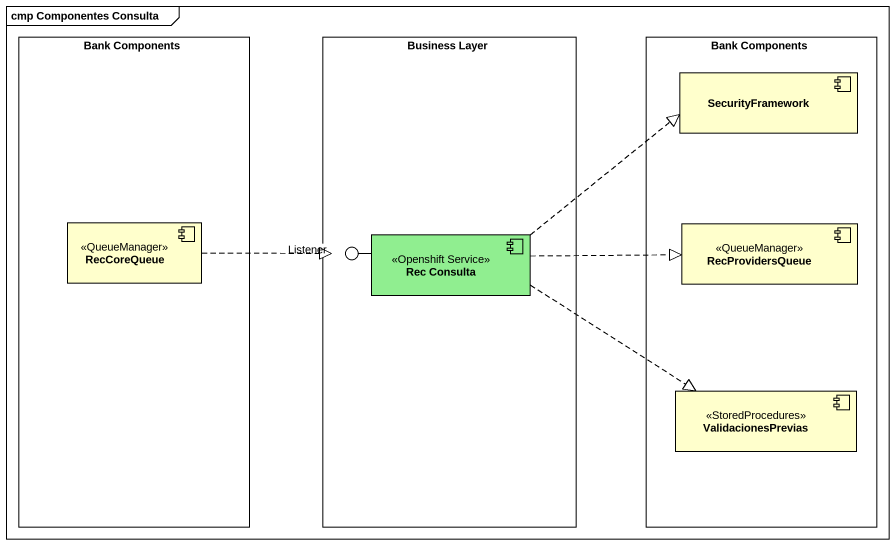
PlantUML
@startuml
mainframe cmp Componentes Consulta
rectangle "Bank Components" as Bank_Components {
  component RecCoreQueue <<QueueManager>>
}
rectangle "Business Layer" as Business_Layer {
  component "Rec Consulta" as Rec_Consulta <<Openshift Service>> #90EE90
}
rectangle "Bank Components" as Bank_Components_2 {
  component SecurityFramework
  component RecProvidersQueue <<QueueManager>>
  component ValidacionesPrevias <<StoredProcedures>>
}
() Listener
Rec_Consulta -left- Listener
RecCoreQueue .right.|> Listener
Rec_Consulta .right.|> SecurityFramework
Rec_Consulta .right.|> RecProvidersQueue
Rec_Consulta .right.|> ValidacionesPrevias
@enduml
